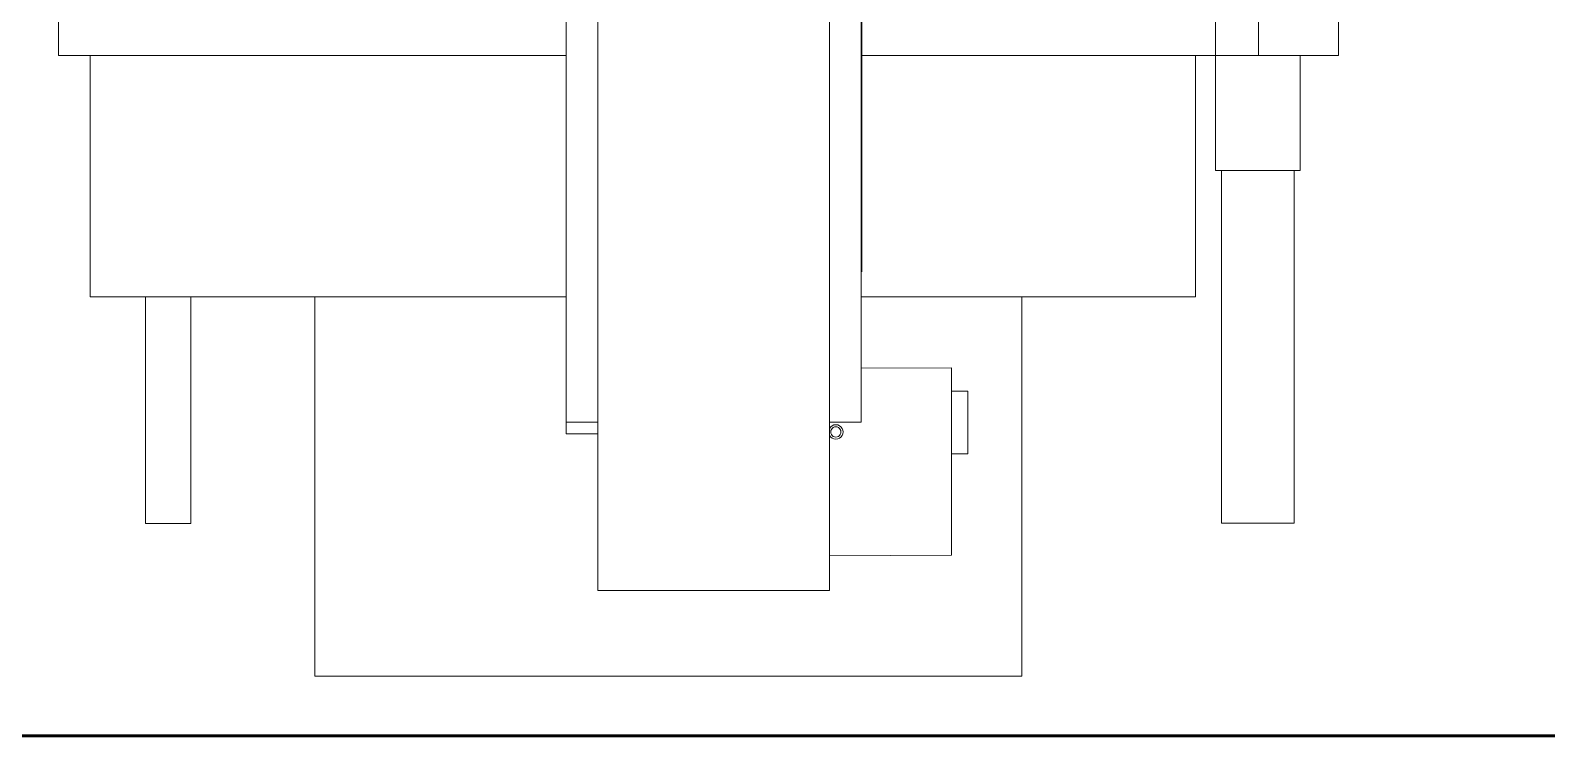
# Model space of a CAD drawing. Header units: inches. Extents: x -827 to 154, y -802 to 207.
# Drawn here: x -732.79 to -698.37, y -227.48 to -211.46 of the extents above; entities that cross this region are included whole.
import ezdxf

# ---------------------------------------------------------------- set-up
doc = ezdxf.new("R2010")
doc.units = ezdxf.units.IN
doc.header["$MEASUREMENT"] = 0
for name, color, linetype, lineweight in [('A-WALL', 113, 'Continuous', 18), ('Band_saw_skp', 8, 'Continuous', 9), ('Layer0', 7, 'Continuous', 9), ('Layer1', 7, 'Continuous', 9)]:
    doc.layers.add(name, color=color, linetype=linetype, lineweight=lineweight)

# ---------------------------------------------------------------- blocks, each defined once
blk = doc.blocks.new('Band_saw_skp_26-402182-Level 1')
at = {"layer": 'Layer0'}
for p, q in [((-1.031, 34), (4.32, 34)), ((-1.031, 34), (-1.031, 23.451)), ((-1.031, 34), (4.32, 34)), ((-1.031, 34), (-1.031, 23.451)), ((5.834, 34), (19.087, 34)), ((5.834, 34), (19.087, 34)), ((19.087, 34), (19.784, 34)), ((19.087, 34), (19.784, 34)), ((19.087, 23.451), (19.087, 34)), ((19.087, 23.451), (19.087, 34)), ((23.656, 34), (19.784, 34)), ((19.784, 34), (19.784, 23.451)), ((19.784, 34), (23.656, 34)), ((19.784, 34), (19.784, 23.451)), ((23.656, 22.685), (23.656, 34)), ((23.656, 22.685), (23.656, 34)), ((23.656, 9.5), (23.656, 22.165)), ((23.656, 9.5), (23.656, 22.165)), ((-1.031, 16.91), (-1.031, 9.5)), ((-1.031, 16.91), (-1.031, 9.5)), ((19.087, 9.5), (19.087, 16.91)), ((19.087, 9.5), (19.087, 16.91)), ((19.784, 16.91), (19.784, 9.5)), ((19.784, 16.91), (19.784, 9.5)), ((4.32, 9.5), (-1.031, 9.5)), ((-1.031, 9.5), (4.32, 9.5)), ((19.087, 9.5), (5.834, 9.5)), ((5.834, 9.5), (19.087, 9.5)), ((19.784, 9.5), (19.087, 9.5)), ((19.784, 9.5), (19.087, 9.5)), ((23.656, 9.5), (19.784, 9.5)), ((23.656, 9.5), (19.784, 9.5))]:
    blk.add_line(p, q, dxfattribs=at)
blk = doc.blocks.new('Band_saw_skp_25-402181-Level 1')
at = {"layer": 'Layer0'}
for p, q in [((-2.938, 1.006), (-2.938, 0)), ((-2.938, 1.006), (2.085, 1.006)), ((-2.938, 0), (-2.938, 1.006)), ((2.085, 1.006), (-2.938, 1.006)), ((22.203, 1.006), (22.9, 1.006)), ((22.9, 1.006), (22.203, 1.006)), ((26.773, 1.006), (30.406, 1.006)), ((30.406, 1.006), (26.773, 1.006)), ((30.406, 0), (30.406, 1.006)), ((30.406, 0), (30.406, 1.006)), ((2.085, 0), (-2.938, 0)), ((2.085, 0), (-2.938, 0)), ((22.9, 0), (22.203, 0)), ((30.406, 0), (26.773, 0)), ((22.9, 0), (22.203, 0)), ((30.406, 0), (26.773, 0))]:
    blk.add_line(p, q, dxfattribs=at)
blk = doc.blocks.new('Band_saw_skp_22-402178-Level 1')
at = {"layer": 'Layer0'}
for p, q in [((9.279, 13.394), (9.264, 13.394)), ((9.279, 13.394), (9.264, 13.394)), ((9.279, 13.394), (9.324, 13.394)), ((9.279, 13.394), (9.324, 13.394)), ((9.324, 13.394), (9.398, 13.394)), ((9.324, 13.394), (9.399, 13.394)), ((9.398, 13.394), (9.502, 13.394)), ((9.399, 13.394), (9.504, 13.394)), ((9.439, 13.394), (11.461, 13.394)), ((11.333, 13.394), (9.439, 13.394)), ((9.502, 13.394), (9.647, 13.394)), ((9.504, 13.394), (9.648, 13.394)), ((9.647, 13.394), (9.815, 13.394)), ((9.648, 13.394), (9.815, 13.394)), ((9.815, 13.394), (10.006, 13.394)), ((9.815, 13.394), (10.006, 13.394)), ((10.006, 13.394), (10.22, 13.394)), ((10.006, 13.394), (10.22, 13.394)), ((10.074, 13.394), (10.093, 13.394)), ((10.074, 13.394), (10.092, 13.394)), ((10.092, 13.394), (10.146, 13.394)), ((10.093, 13.394), (10.148, 13.394)), ((10.146, 13.394), (10.233, 13.394)), ((10.148, 13.394), (10.236, 13.394)), ((10.22, 13.394), (12.237, 13.394)), ((10.22, 13.394), (11.333, 13.394)), ((10.233, 13.394), (10.351, 13.394)), ((10.236, 13.394), (10.351, 13.394)), ((10.351, 13.394), (12.237, 13.394)), ((10.351, 13.394), (11.461, 13.394)), ((11.333, 13.394), (11.442, 13.394)), ((11.333, 13.394), (11.446, 13.394)), ((11.442, 13.394), (11.529, 13.394)), ((11.446, 13.394), (11.529, 13.394)), ((11.461, 13.394), (11.674, 13.394)), ((11.461, 13.394), (11.675, 13.394)), ((11.529, 13.394), (11.58, 13.394)), ((11.529, 13.394), (11.58, 13.394)), ((11.597, 13.394), (11.58, 13.394)), ((11.58, 13.394), (11.597, 13.394)), ((11.674, 13.394), (11.864, 13.394)), ((11.675, 13.394), (11.866, 13.394)), ((11.864, 13.394), (12.029, 13.394)), ((11.866, 13.394), (12.032, 13.394)), ((12.029, 13.394), (12.172, 13.394)), ((12.032, 13.394), (12.174, 13.394)), ((12.172, 13.394), (12.276, 13.394)), ((12.174, 13.394), (12.277, 13.394)), ((12.276, 13.394), (12.35, 13.394)), ((12.277, 13.394), (12.351, 13.394)), ((12.35, 13.394), (12.395, 13.394)), ((12.351, 13.394), (12.395, 13.394)), ((12.395, 13.394), (12.41, 13.394)), ((12.395, 13.394), (12.41, 13.394)), ((13.259, 13.394), (12.41, 13.394)), ((12.72, 13.394), (12.41, 13.394)), ((12.72, 13.394), (13.185, 13.394)), ((13.185, 13.394), (13.494, 13.394)), ((13.259, 13.394), (14.165, 13.394)), ((13.494, 13.394), (13.624, 13.394)), ((13.624, 13.394), (13.801, 13.394)), ((13.801, 13.394), (14.009, 13.394)), ((14.009, 13.394), (14.236, 13.394)), ((14.165, 13.394), (14.238, 13.394)), ((14.236, 13.394), (14.46, 13.394)), ((14.238, 13.394), (14.279, 13.394)), ((14.279, 13.394), (14.298, 13.394)), ((14.298, 13.394), (15.223, 13.394)), ((14.46, 13.394), (14.669, 13.394)), ((14.669, 13.394), (14.846, 13.394)), ((14.846, 13.394), (14.972, 13.394)), ((14.972, 13.394), (15.083, 13.394)), ((15.083, 13.394), (15.286, 13.394)), ((15.223, 13.394), (16.062, 13.394)), ((15.286, 13.394), (15.746, 13.394)), ((16.062, 13.394), (15.746, 13.394)), ((16.229, 13.394), (17.015, 13.394)), ((16.247, 13.394), (16.229, 13.394)), ((16.247, 13.394), (16.302, 13.394)), ((16.302, 13.394), (16.393, 13.394)), ((16.393, 13.394), (16.521, 13.394)), ((16.521, 13.394), (16.81, 13.394)), ((16.81, 13.394), (17.169, 13.394)), ((17.015, 13.394), (17.043, 13.394)), ((17.043, 13.394), (17.146, 13.394)), ((17.146, 13.394), (17.206, 13.394)), ((17.169, 13.394), (17.418, 13.394)), ((17.206, 13.394), (17.274, 13.394)), ((17.274, 13.394), (17.433, 13.394)), ((17.418, 13.394), (17.64, 13.394)), ((17.433, 13.394), (17.731, 13.394)), ((17.64, 13.394), (17.837, 13.394)), ((17.731, 13.394), (17.943, 13.394)), ((17.837, 13.394), (18.006, 13.394)), ((17.943, 13.394), (18.099, 13.394)), ((18.006, 13.394), (18.21, 13.394)), ((18.099, 13.394), (18.337, 13.394)), ((18.21, 13.394), (18.403, 13.394)), ((18.337, 13.394), (18.602, 13.394)), ((18.403, 13.394), (18.584, 13.394)), ((18.584, 13.394), (18.709, 13.394)), ((18.602, 13.394), (18.902, 13.394)), ((18.709, 13.394), (18.795, 13.394)), ((18.795, 13.394), (18.904, 13.394)), ((18.902, 13.394), (19.239, 13.394)), ((18.904, 13.394), (18.988, 13.394)), ((19.017, 13.394), (18.988, 13.394)), ((19.035, 13.394), (19.017, 13.394)), ((19.035, 13.394), (19.09, 13.394)), ((19.09, 13.394), (19.181, 13.394)), ((19.181, 13.394), (19.309, 13.394)), ((19.239, 13.394), (19.526, 13.394)), ((19.309, 13.394), (19.597, 13.394)), ((19.526, 13.394), (19.647, 13.394)), ((19.597, 13.394), (19.958, 13.394)), ((19.647, 13.394), (19.734, 13.394)), ((19.734, 13.394), (19.786, 13.394)), ((19.786, 13.394), (19.803, 13.394)), ((19.803, 13.394), (19.83, 13.394)), ((19.83, 13.394), (19.936, 13.394)), ((19.936, 13.394), (19.999, 13.394)), ((19.958, 13.394), (20.115, 13.394)), ((19.999, 13.394), (20.08, 13.394)), ((20.08, 13.394), (20.291, 13.394)), ((20.115, 13.394), (20.263, 13.394)), ((20.263, 13.394), (20.528, 13.394)), ((20.291, 13.394), (20.694, 13.394)), ((20.528, 13.394), (20.652, 13.394)), ((20.652, 13.394), (20.76, 13.394)), ((20.694, 13.394), (20.882, 13.394)), ((20.76, 13.394), (20.928, 13.394)), ((20.882, 13.394), (21.686, 13.394)), ((20.928, 13.394), (21.686, 13.394)), ((21.639, 13.394), (21.668, 13.394)), ((22.408, 13.394), (21.639, 13.394)), ((21.668, 13.394), (21.754, 13.394)), ((21.754, 13.394), (21.898, 13.394)), ((21.898, 13.394), (22.099, 13.394)), ((22.099, 13.394), (22.317, 13.394)), ((22.317, 13.394), (22.559, 13.394)), ((22.408, 13.394), (22.422, 13.394)), ((22.422, 13.394), (22.467, 13.394)), ((22.467, 13.394), (22.541, 13.394)), ((22.541, 13.394), (22.645, 13.394)), ((22.559, 13.394), (22.826, 13.394)), ((22.645, 13.394), (22.884, 13.394)), ((22.826, 13.394), (23.118, 13.394)), ((22.884, 13.394), (23.17, 13.394)), ((23.118, 13.394), (23.415, 13.394)), ((23.17, 13.394), (23.444, 13.394)), ((23.415, 13.394), (23.688, 13.394)), ((23.444, 13.394), (23.669, 13.394)), ((23.669, 13.394), (23.769, 13.394)), ((23.939, 13.394), (23.688, 13.394)), ((23.769, 13.394), (23.84, 13.394)), ((23.84, 13.394), (23.882, 13.394)), ((23.897, 13.394), (23.882, 13.394)), ((24.644, 13.394), (23.897, 13.394)), ((23.939, 13.394), (24.166, 13.394)), ((24.166, 13.394), (24.375, 13.394)), ((24.375, 13.394), (24.524, 13.394)), ((24.524, 13.394), (24.614, 13.394)), ((24.614, 13.394), (24.644, 13.394)), ((27.016, 13.394), (24.996, 13.394)), ((24.996, 13.394), (25.77, 13.394)), ((25.049, 13.394), (24.996, 13.394)), ((24.996, 13.394), (26.885, 13.394)), ((25.049, 13.394), (25.116, 13.394)), ((25.116, 13.394), (25.208, 13.394)), ((25.208, 13.394), (25.344, 13.394)), ((25.344, 13.394), (25.509, 13.394)), ((25.702, 13.394), (25.509, 13.394)), ((25.924, 13.394), (25.702, 13.394)), ((25.77, 13.394), (28.001, 13.394)), ((26.885, 13.394), (25.924, 13.394)), ((26.527, 13.394), (27.016, 13.394)), ((26.527, 13.394), (28.001, 13.394)), ((26.885, 13.394), (27.004, 13.394)), ((26.885, 13.394), (27.004, 13.394)), ((27.004, 13.394), (27.094, 13.394)), ((27.004, 13.394), (27.094, 13.394)), ((27.016, 13.394), (27.23, 13.394)), ((27.016, 13.394), (27.231, 13.394)), ((27.094, 13.394), (27.145, 13.394)), ((27.094, 13.394), (27.145, 13.394)), ((27.162, 13.394), (27.145, 13.394)), ((27.145, 13.394), (27.162, 13.394)), ((27.23, 13.394), (27.421, 13.394)), ((27.231, 13.394), (27.423, 13.394)), ((27.421, 13.394), (27.588, 13.394)), ((27.423, 13.394), (27.591, 13.394)), ((27.588, 13.394), (27.732, 13.394)), ((27.591, 13.394), (27.734, 13.394)), ((27.732, 13.394), (27.837, 13.394)), ((27.734, 13.394), (27.838, 13.394)), ((27.837, 13.394), (27.912, 13.394)), ((27.838, 13.394), (27.913, 13.394)), ((27.912, 13.394), (27.957, 13.394)), ((27.913, 13.394), (27.957, 13.394)), ((27.957, 13.394), (27.972, 13.394)), ((27.957, 13.394), (27.972, 13.394))]:
    blk.add_line(p, q, dxfattribs=at)
blk = doc.blocks.new('Band_saw_skp_21-402177-Level 1')
at = {"layer": 'Layer0'}
for p, q in [((0, 1.672), (0, 0.056)), ((0, 1.672), (7.827, 1.672)), ((0, 1.672), (0, 0.056)), ((0, 1.672), (7.827, 1.672)), ((14.434, 1.672), (32.937, 1.672)), ((14.434, 1.672), (32.937, 1.672)), ((32.937, 0.056), (32.937, 1.672)), ((32.937, 0.056), (32.937, 1.672)), ((7.827, 0.056), (0, 0.056)), ((7.827, 0.056), (0, 0.056)), ((32.937, 0.056), (14.434, 0.056)), ((32.937, 0.056), (14.434, 0.056))]:
    blk.add_line(p, q, dxfattribs=at)
blk = doc.blocks.new('Band_saw_skp_20-402176-Level 1')
at = {"layer": 'Layer0'}
for p, q in [((2.263, 0), (2.263, 0.359)), ((2.263, 0), (2.263, 0.359)), ((3.654, 0.359), (3.654, 0)), ((3.654, 0.359), (3.654, 0)), ((2.263, 0), (3.654, 0)), ((2.263, 0), (3.654, 0))]:
    blk.add_line(p, q, dxfattribs=at)
blk = doc.blocks.new('Band_saw_skp_19-402175-Level 1')
at = {"layer": 'Layer0'}
for p, q in [((0.016, 0.359), (0.001, 3.066)), ((0.001, 3.066), (0.016, 0.359)), ((4.161, 2.365), (4.172, 0.359)), ((4.172, 0.359), (4.161, 2.365)), ((0.016, 0.359), (4.172, 0.359)), ((4.172, 0.359), (0.016, 0.359))]:
    blk.add_line(p, q, dxfattribs=at)
blk.add_blockref('Band_saw_skp_20-402176-Level 1', (0, 0))
blk = doc.blocks.new('Band_saw_skp_18-402174-Level 1')
at = {"layer": 'Layer0'}
for p, q in [((0, 3.188), (1.766, 3.188)), ((0, 3.188), (0, 2.073)), ((0, 3.188), (1.766, 3.188)), ((0, 2.073), (0, 3.188)), ((1.766, 3.188), (4.74, 3.188)), ((1.766, 2.073), (1.766, 3.188)), ((1.766, 3.188), (4.74, 3.188)), ((1.766, 2.073), (1.766, 3.188)), ((4.74, 0.999), (4.74, 3.188)), ((4.74, 0.999), (4.74, 3.188)), ((1.766, 2.073), (0, 2.073)), ((0, 0), (0, 2.073)), ((1.766, 2.073), (0, 2.073)), ((0, 2.073), (0, 0)), ((1.766, 2.073), (1.766, 0)), ((1.766, 2.073), (1.766, 0)), ((4.74, 0.999), (1.766, 0.999)), ((4.74, 0.999), (1.766, 0.999)), ((0, 0), (1.766, 0)), ((1.766, 0), (0, 0))]:
    blk.add_line(p, q, dxfattribs=at)
blk = doc.blocks.new('Band_saw_skp_17-402173-Level 1')
at = {"layer": 'Layer0'}
for p, q in [((0, 3.188), (0, 0.999)), ((0, 3.188), (2.969, 3.188)), ((0, 0.999), (0, 3.188)), ((0, 3.188), (2.969, 3.188)), ((2.969, 0.999), (0, 0.999)), ((2.969, 0.999), (0, 0.999))]:
    blk.add_line(p, q, dxfattribs=at)
blk.add_blockref('Band_saw_skp_18-402174-Level 1', (2.969, 0))
blk = doc.blocks.new('Band_saw_skp_16-402172-Level 1')
at = {"layer": 'Layer0'}
for p, q in [((0, 29.922), (0, 16.794)), ((0, 29.922), (1.766, 29.922)), ((0, 29.922), (0, 16.794)), ((0, 29.922), (1.766, 29.922)), ((1.766, 16.794), (1.766, 29.922)), ((1.766, 16.794), (1.766, 29.922)), ((0, 9.163), (0, 0)), ((0, 9.163), (0, 0)), ((1.766, 0), (1.766, 9.163)), ((1.766, 0), (1.766, 9.163)), ((1.766, 0), (0, 0)), ((1.766, 0), (0, 0))]:
    blk.add_line(p, q, dxfattribs=at)
blk = doc.blocks.new('Band_saw_skp_15-402171-Level 1')
blk.add_blockref('Band_saw_skp_16-402172-Level 1', (0, 0))
blk = doc.blocks.new('Band_saw_skp_14-402170-Level 1')
for name, p in [('Band_saw_skp_15-402171-Level 1', (2.96875, 3.1875)), ('Band_saw_skp_17-402173-Level 1', (0, 0))]:
    blk.add_blockref(name, p)
blk = doc.blocks.new('Band_saw_skp_13-402169-Level 1')
blk.add_blockref('Band_saw_skp_14-402170-Level 1', (0, 0))
blk = doc.blocks.new('Band_saw_skp_5-402161-Level 1')
at = {"layer": 'Layer0'}
for p, q in [((0.006, 0.236), (0, 0.188)), ((0, 0.188), (0.006, 0.236)), ((0.006, 0.236), (0, 0.188)), ((0.006, 0.236), (0, 0.188)), ((0, 0.188), (0.006, 0.236)), ((0.006, 0.236), (0, 0.188)), ((0.006, 0.236), (0, 0.188)), ((0.006, 0.236), (0, 0.188)), ((0.006, 0.139), (0, 0.188)), ((0, 0.188), (0.006, 0.139)), ((0.006, 0.139), (0, 0.188)), ((0, 0.188), (0.006, 0.139)), ((0.006, 0.139), (0, 0.188)), ((0.006, 0.139), (0, 0.188)), ((0.006, 0.139), (0, 0.188)), ((0.006, 0.139), (0, 0.188)), ((0.006, 0.236), (0.025, 0.281)), ((0.025, 0.281), (0.006, 0.236)), ((0.006, 0.236), (0.025, 0.281)), ((0.025, 0.281), (0.006, 0.236)), ((0.006, 0.236), (0.025, 0.281)), ((0.006, 0.236), (0.025, 0.281)), ((0.006, 0.236), (0.025, 0.281)), ((0.006, 0.236), (0.025, 0.281)), ((0.006, 0.139), (0.025, 0.094)), ((0.006, 0.139), (0.025, 0.094)), ((0.025, 0.094), (0.006, 0.139)), ((0.006, 0.139), (0.025, 0.094)), ((0.025, 0.094), (0.006, 0.139)), ((0.006, 0.139), (0.025, 0.094)), ((0.006, 0.139), (0.025, 0.094)), ((0.006, 0.139), (0.025, 0.094)), ((0.055, 0.32), (0.025, 0.281)), ((0.025, 0.281), (0.055, 0.32)), ((0.025, 0.094), (0.055, 0.055)), ((0.055, 0.055), (0.025, 0.094)), ((0.025, 0.094), (0.055, 0.055)), ((0.025, 0.094), (0.055, 0.055)), ((0.055, 0.055), (0.025, 0.094)), ((0.025, 0.094), (0.055, 0.055)), ((0.025, 0.094), (0.055, 0.055)), ((0.025, 0.094), (0.055, 0.055)), ((0.094, 0.35), (0.055, 0.32)), ((0.055, 0.32), (0.094, 0.35)), ((0.055, 0.32), (0.094, 0.35)), ((0.094, 0.35), (0.055, 0.32)), ((0.055, 0.32), (0.094, 0.35)), ((0.055, 0.32), (0.094, 0.35)), ((0.055, 0.32), (0.094, 0.35)), ((0.055, 0.32), (0.094, 0.35)), ((0.059, 0.222), (0.055, 0.188)), ((0.059, 0.222), (0.055, 0.188)), ((0.059, 0.153), (0.055, 0.188)), ((0.055, 0.188), (0.059, 0.153)), ((0.055, 0.055), (0.094, 0.025)), ((0.094, 0.025), (0.055, 0.055)), ((0.055, 0.055), (0.094, 0.025)), ((0.055, 0.055), (0.094, 0.025)), ((0.094, 0.025), (0.055, 0.055)), ((0.055, 0.055), (0.094, 0.025)), ((0.055, 0.055), (0.094, 0.025)), ((0.055, 0.055), (0.094, 0.025)), ((0.059, 0.222), (0.073, 0.254)), ((0.073, 0.254), (0.059, 0.222)), ((0.059, 0.153), (0.073, 0.121)), ((0.059, 0.153), (0.073, 0.121)), ((0.073, 0.254), (0.094, 0.281)), ((0.094, 0.281), (0.073, 0.254)), ((0.073, 0.121), (0.094, 0.094)), ((0.073, 0.121), (0.094, 0.094)), ((0.094, 0.281), (0.121, 0.302)), ((0.094, 0.281), (0.121, 0.302)), ((0.094, 0.094), (0.121, 0.073)), ((0.121, 0.073), (0.094, 0.094)), ((0.094, 0.025), (0.139, 0.006)), ((0.094, 0.025), (0.139, 0.006)), ((0.139, 0.006), (0.094, 0.025)), ((0.094, 0.025), (0.139, 0.006)), ((0.139, 0.006), (0.094, 0.025)), ((0.094, 0.025), (0.139, 0.006)), ((0.094, 0.025), (0.139, 0.006)), ((0.094, 0.025), (0.139, 0.006)), ((0.121, 0.302), (0.153, 0.316)), ((0.121, 0.302), (0.153, 0.316)), ((0.121, 0.073), (0.153, 0.059)), ((0.153, 0.059), (0.121, 0.073)), ((0.139, 0.006), (0.188, 0)), ((0.139, 0.006), (0.188, 0)), ((0.188, 0), (0.139, 0.006)), ((0.139, 0.006), (0.188, 0)), ((0.188, 0), (0.139, 0.006)), ((0.139, 0.006), (0.188, 0)), ((0.139, 0.006), (0.188, 0)), ((0.139, 0.006), (0.188, 0)), ((0.153, 0.316), (0.188, 0.32)), ((0.153, 0.316), (0.188, 0.32)), ((0.153, 0.059), (0.188, 0.055)), ((0.188, 0.055), (0.153, 0.059)), ((0.188, 0.32), (0.222, 0.316)), ((0.188, 0.32), (0.222, 0.316)), ((0.188, 0.055), (0.222, 0.059)), ((0.222, 0.059), (0.188, 0.055)), ((0.188, 0), (0.236, 0.006)), ((0.188, 0), (0.236, 0.006)), ((0.236, 0.006), (0.188, 0)), ((0.188, 0), (0.236, 0.006)), ((0.236, 0.006), (0.188, 0)), ((0.188, 0), (0.236, 0.006)), ((0.188, 0), (0.236, 0.006)), ((0.188, 0), (0.236, 0.006)), ((0.222, 0.316), (0.254, 0.302)), ((0.222, 0.316), (0.254, 0.302)), ((0.222, 0.059), (0.254, 0.073)), ((0.254, 0.073), (0.222, 0.059)), ((0.236, 0.006), (0.281, 0.025)), ((0.236, 0.006), (0.281, 0.025)), ((0.281, 0.025), (0.236, 0.006)), ((0.236, 0.006), (0.281, 0.025)), ((0.281, 0.025), (0.236, 0.006)), ((0.236, 0.006), (0.281, 0.025)), ((0.236, 0.006), (0.281, 0.025)), ((0.236, 0.006), (0.281, 0.025)), ((0.254, 0.302), (0.281, 0.281)), ((0.254, 0.302), (0.281, 0.281)), ((0.254, 0.073), (0.281, 0.094)), ((0.281, 0.094), (0.254, 0.073)), ((0.281, 0.35), (0.32, 0.32)), ((0.32, 0.32), (0.281, 0.35)), ((0.281, 0.35), (0.32, 0.32)), ((0.32, 0.32), (0.281, 0.35)), ((0.281, 0.35), (0.32, 0.32)), ((0.281, 0.35), (0.32, 0.32)), ((0.281, 0.35), (0.32, 0.32)), ((0.281, 0.35), (0.32, 0.32)), ((0.281, 0.281), (0.302, 0.254)), ((0.302, 0.254), (0.281, 0.281)), ((0.281, 0.094), (0.302, 0.121)), ((0.281, 0.094), (0.302, 0.121)), ((0.281, 0.025), (0.32, 0.055)), ((0.281, 0.025), (0.32, 0.055)), ((0.32, 0.055), (0.281, 0.025)), ((0.281, 0.025), (0.32, 0.055)), ((0.32, 0.055), (0.281, 0.025)), ((0.281, 0.025), (0.32, 0.055)), ((0.281, 0.025), (0.32, 0.055)), ((0.281, 0.025), (0.32, 0.055)), ((0.302, 0.254), (0.316, 0.222)), ((0.316, 0.222), (0.302, 0.254)), ((0.302, 0.121), (0.316, 0.153)), ((0.302, 0.121), (0.316, 0.153)), ((0.316, 0.222), (0.32, 0.188)), ((0.32, 0.188), (0.316, 0.222)), ((0.316, 0.153), (0.32, 0.188)), ((0.316, 0.153), (0.32, 0.188)), ((0.35, 0.281), (0.32, 0.32)), ((0.32, 0.32), (0.35, 0.281)), ((0.32, 0.055), (0.35, 0.094)), ((0.35, 0.094), (0.32, 0.055)), ((0.32, 0.055), (0.35, 0.094)), ((0.35, 0.094), (0.32, 0.055)), ((0.32, 0.055), (0.35, 0.094)), ((0.32, 0.055), (0.35, 0.094)), ((0.32, 0.055), (0.35, 0.094)), ((0.32, 0.055), (0.35, 0.094)), ((0.35, 0.281), (0.369, 0.236)), ((0.35, 0.281), (0.369, 0.236)), ((0.369, 0.236), (0.35, 0.281)), ((0.35, 0.281), (0.369, 0.236)), ((0.369, 0.236), (0.35, 0.281)), ((0.35, 0.281), (0.369, 0.236)), ((0.35, 0.281), (0.369, 0.236)), ((0.35, 0.281), (0.369, 0.236)), ((0.35, 0.094), (0.369, 0.139)), ((0.369, 0.139), (0.35, 0.094)), ((0.35, 0.094), (0.369, 0.139)), ((0.369, 0.139), (0.35, 0.094)), ((0.35, 0.094), (0.369, 0.139)), ((0.35, 0.094), (0.369, 0.139)), ((0.35, 0.094), (0.369, 0.139)), ((0.35, 0.094), (0.369, 0.139)), ((0.369, 0.236), (0.375, 0.188)), ((0.375, 0.188), (0.369, 0.236)), ((0.369, 0.236), (0.375, 0.188)), ((0.369, 0.236), (0.375, 0.188)), ((0.375, 0.188), (0.369, 0.236)), ((0.369, 0.236), (0.375, 0.188)), ((0.369, 0.236), (0.375, 0.188)), ((0.369, 0.236), (0.375, 0.188)), ((0.375, 0.188), (0.369, 0.139)), ((0.369, 0.139), (0.375, 0.188)), ((0.369, 0.139), (0.375, 0.188)), ((0.375, 0.188), (0.369, 0.139)), ((0.369, 0.139), (0.375, 0.188)), ((0.369, 0.139), (0.375, 0.188)), ((0.369, 0.139), (0.375, 0.188)), ((0.369, 0.139), (0.375, 0.188))]:
    blk.add_line(p, q, dxfattribs=at)
blk = doc.blocks.new('Band_saw_skp_5-V10-Level 1')
at = {"layer": 'Layer0'}
for p, q in [((0.006, 0.236), (0, 0.188)), ((0, 0.188), (0.006, 0.236)), ((0.006, 0.236), (0, 0.188)), ((0.006, 0.236), (0, 0.188)), ((0, 0.188), (0.006, 0.236)), ((0.006, 0.236), (0, 0.188)), ((0.006, 0.236), (0, 0.188)), ((0.006, 0.236), (0, 0.188)), ((0.006, 0.139), (0, 0.188)), ((0, 0.188), (0.006, 0.139)), ((0.006, 0.139), (0, 0.188)), ((0, 0.188), (0.006, 0.139)), ((0.006, 0.139), (0, 0.188)), ((0.006, 0.139), (0, 0.188)), ((0.006, 0.139), (0, 0.188)), ((0.006, 0.139), (0, 0.188)), ((0.006, 0.236), (0.025, 0.281)), ((0.025, 0.281), (0.006, 0.236)), ((0.006, 0.236), (0.025, 0.281)), ((0.025, 0.281), (0.006, 0.236)), ((0.006, 0.236), (0.025, 0.281)), ((0.006, 0.236), (0.025, 0.281)), ((0.006, 0.236), (0.025, 0.281)), ((0.006, 0.236), (0.025, 0.281)), ((0.006, 0.139), (0.025, 0.094)), ((0.006, 0.139), (0.025, 0.094)), ((0.025, 0.094), (0.006, 0.139)), ((0.006, 0.139), (0.025, 0.094)), ((0.025, 0.094), (0.006, 0.139)), ((0.006, 0.139), (0.025, 0.094)), ((0.006, 0.139), (0.025, 0.094)), ((0.006, 0.139), (0.025, 0.094)), ((0.025, 0.094), (0.055, 0.055)), ((0.055, 0.055), (0.025, 0.094)), ((0.025, 0.094), (0.055, 0.055)), ((0.025, 0.094), (0.055, 0.055)), ((0.055, 0.055), (0.025, 0.094)), ((0.025, 0.094), (0.055, 0.055)), ((0.025, 0.094), (0.055, 0.055)), ((0.025, 0.094), (0.055, 0.055)), ((0.094, 0.35), (0.055, 0.32)), ((0.055, 0.32), (0.094, 0.35)), ((0.055, 0.32), (0.094, 0.35)), ((0.094, 0.35), (0.055, 0.32)), ((0.055, 0.32), (0.094, 0.35)), ((0.055, 0.32), (0.094, 0.35)), ((0.055, 0.32), (0.094, 0.35)), ((0.055, 0.32), (0.094, 0.35)), ((0.055, 0.055), (0.094, 0.025)), ((0.094, 0.025), (0.055, 0.055)), ((0.055, 0.055), (0.094, 0.025)), ((0.055, 0.055), (0.094, 0.025)), ((0.094, 0.025), (0.055, 0.055)), ((0.055, 0.055), (0.094, 0.025)), ((0.055, 0.055), (0.094, 0.025)), ((0.055, 0.055), (0.094, 0.025)), ((0.094, 0.025), (0.139, 0.006)), ((0.094, 0.025), (0.139, 0.006)), ((0.139, 0.006), (0.094, 0.025)), ((0.094, 0.025), (0.139, 0.006)), ((0.139, 0.006), (0.094, 0.025)), ((0.094, 0.025), (0.139, 0.006)), ((0.094, 0.025), (0.139, 0.006)), ((0.094, 0.025), (0.139, 0.006)), ((0.139, 0.006), (0.188, 0)), ((0.139, 0.006), (0.188, 0)), ((0.188, 0), (0.139, 0.006)), ((0.139, 0.006), (0.188, 0)), ((0.188, 0), (0.139, 0.006)), ((0.139, 0.006), (0.188, 0)), ((0.139, 0.006), (0.188, 0)), ((0.139, 0.006), (0.188, 0)), ((0.188, 0), (0.236, 0.006)), ((0.188, 0), (0.236, 0.006)), ((0.236, 0.006), (0.188, 0)), ((0.188, 0), (0.236, 0.006)), ((0.236, 0.006), (0.188, 0)), ((0.188, 0), (0.236, 0.006)), ((0.188, 0), (0.236, 0.006)), ((0.188, 0), (0.236, 0.006)), ((0.236, 0.006), (0.281, 0.025)), ((0.236, 0.006), (0.281, 0.025)), ((0.281, 0.025), (0.236, 0.006)), ((0.236, 0.006), (0.281, 0.025)), ((0.281, 0.025), (0.236, 0.006)), ((0.236, 0.006), (0.281, 0.025)), ((0.236, 0.006), (0.281, 0.025)), ((0.236, 0.006), (0.281, 0.025)), ((0.281, 0.35), (0.32, 0.32)), ((0.32, 0.32), (0.281, 0.35)), ((0.281, 0.35), (0.32, 0.32)), ((0.32, 0.32), (0.281, 0.35)), ((0.281, 0.35), (0.32, 0.32)), ((0.281, 0.35), (0.32, 0.32)), ((0.281, 0.35), (0.32, 0.32)), ((0.281, 0.35), (0.32, 0.32)), ((0.281, 0.025), (0.32, 0.055)), ((0.281, 0.025), (0.32, 0.055)), ((0.32, 0.055), (0.281, 0.025)), ((0.281, 0.025), (0.32, 0.055)), ((0.32, 0.055), (0.281, 0.025)), ((0.281, 0.025), (0.32, 0.055)), ((0.281, 0.025), (0.32, 0.055)), ((0.281, 0.025), (0.32, 0.055)), ((0.32, 0.055), (0.35, 0.094)), ((0.35, 0.094), (0.32, 0.055)), ((0.32, 0.055), (0.35, 0.094)), ((0.35, 0.094), (0.32, 0.055)), ((0.32, 0.055), (0.35, 0.094)), ((0.32, 0.055), (0.35, 0.094)), ((0.32, 0.055), (0.35, 0.094)), ((0.32, 0.055), (0.35, 0.094)), ((0.35, 0.281), (0.369, 0.236)), ((0.35, 0.281), (0.369, 0.236)), ((0.369, 0.236), (0.35, 0.281)), ((0.35, 0.281), (0.369, 0.236)), ((0.369, 0.236), (0.35, 0.281)), ((0.35, 0.281), (0.369, 0.236)), ((0.35, 0.281), (0.369, 0.236)), ((0.35, 0.281), (0.369, 0.236)), ((0.35, 0.094), (0.369, 0.139)), ((0.369, 0.139), (0.35, 0.094)), ((0.35, 0.094), (0.369, 0.139)), ((0.369, 0.139), (0.35, 0.094)), ((0.35, 0.094), (0.369, 0.139)), ((0.35, 0.094), (0.369, 0.139)), ((0.35, 0.094), (0.369, 0.139)), ((0.35, 0.094), (0.369, 0.139)), ((0.369, 0.236), (0.375, 0.188)), ((0.375, 0.188), (0.369, 0.236)), ((0.369, 0.236), (0.375, 0.188)), ((0.369, 0.236), (0.375, 0.188)), ((0.375, 0.188), (0.369, 0.236)), ((0.369, 0.236), (0.375, 0.188)), ((0.369, 0.236), (0.375, 0.188)), ((0.369, 0.236), (0.375, 0.188)), ((0.375, 0.188), (0.369, 0.139)), ((0.369, 0.139), (0.375, 0.188)), ((0.369, 0.139), (0.375, 0.188)), ((0.375, 0.188), (0.369, 0.139)), ((0.369, 0.139), (0.375, 0.188)), ((0.369, 0.139), (0.375, 0.188)), ((0.369, 0.139), (0.375, 0.188)), ((0.369, 0.139), (0.375, 0.188))]:
    blk.add_line(p, q, dxfattribs=at)
blk = doc.blocks.new('Band_saw_skp_4-402160-Level 1')
at = {"layer": 'Layer0'}
for p, q in [((-0.531, 15.516), (-0.531, -0.156)), ((-0.531, 15.516), (7.878, 15.516)), ((-0.531, 15.516), (-0.531, -0.156)), ((-0.531, 15.516), (7.878, 15.516)), ((7.878, -0.156), (-0.531, -0.156)), ((7.878, -0.156), (-0.531, -0.156))]:
    blk.add_line(p, q, dxfattribs=at)
blk = doc.blocks.new('Band_saw_skp_2-402158-Level 1')
at = {"layer": 'Layer0'}
for p, q in [((5.589, 20.11), (5.856, 20.11)), ((5.589, 20.11), (5.589, 19.392)), ((5.856, 20.11), (30.959, 20.11)), ((5.856, 20.11), (5.856, 19.392)), ((5.856, 20.11), (30.959, 20.11)), ((5.856, 20.11), (5.856, 19.392))]:
    blk.add_line(p, q, dxfattribs=at)
at = {"layer": 'Layer1'}
for p, q in [((5.589, 20.11), (5.856, 20.11)), ((5.589, 20.11), (5.589, 19.392)), ((2.032, 19.392), (32.146, 19.392)), ((2.032, 19.392), (2.032, 14.131)), ((2.032, 19.392), (32.146, 19.392)), ((2.032, 19.392), (2.032, 14.131)), ((32.151, 14.131), (2.032, 14.131)), ((32.151, 14.131), (2.032, 14.131)), ((5.856, 14.131), (5.856, 13.413)), ((5.856, 14.131), (5.856, 13.413)), ((5.856, 13.413), (30.959, 13.413)), ((30.959, 13.413), (5.856, 13.413))]:
    blk.add_line(p, q, dxfattribs=at)
for name, p, xscale, yscale, zscale in [('Band_saw_skp_13-402169-Level 1', (11.57, 2.574), 0.8775906546709462, 0.8775906546709462, 0.8775906546709462), ('Band_saw_skp_26-402182-Level 1', (9.752, -3.9), 1.023855763782771, 1.023855763782771, 1.023855763782771), ('Band_saw_skp_25-402181-Level 1', (6.562, 28.626), 1.02385576378277, 1.02385576378277, 1.02385576378277), ('Band_saw_skp_4-402160-Level 1', (0.631, 9.928), 1.023855763782771, 1.023855763782771, 1.023855763782771), ('Band_saw_skp_19-402175-Level 1', (2.818, 10.992), 1.02385576378277, 1.02385576378277, 1.02385576378277), ('Band_saw_skp_5-402161-Level 1', (5.466, 13.823), 0.8775906546709462, 0.8775906546709462, 0.8775906546709462), ('Band_saw_skp_5-V10-Level 1', (5.466, 13.823), 0.8775906546709462, 0.8775906546709462, 0.8775906546709462), ('Band_saw_skp_21-402177-Level 1', (3.557, 3.524), 1.023855763782771, 1.023855763782771, 1.023855763782771)]:
    blk.add_blockref(name, p, dxfattribs=dict(xscale=xscale, yscale=yscale, zscale=zscale))
blk.add_blockref('Band_saw_skp_22-402178-Level 1', (0, 0))
blk = doc.blocks.new('Band_saw_skp_1-402157-Level 1')
blk.add_blockref('Band_saw_skp_2-402158-Level 1', (46.701, 4.757))
blk = doc.blocks.new('Band_saw_skp-402136-Level 1')
blk.add_blockref('Band_saw_skp_1-402157-Level 1', (0, 0))

msp = doc.modelspace()

# ---------------------------------------------------------------- linework, layer by layer
at = {"layer": 'A-WALL', "lineweight": 60}
msp.add_line((-620.645614, -227.476424), (-818.145614, -227.476424), dxfattribs=at)

# ---------------------------------------------------------------- block references
at = {"layer": 'Band_saw_skp', "color": 7, "rotation": 90.00000000000021}
msp.add_blockref('Band_saw_skp-402136-Level 1', (-695.758107, -272.91094), dxfattribs=at)

doc.saveas('drawing.dxf')
